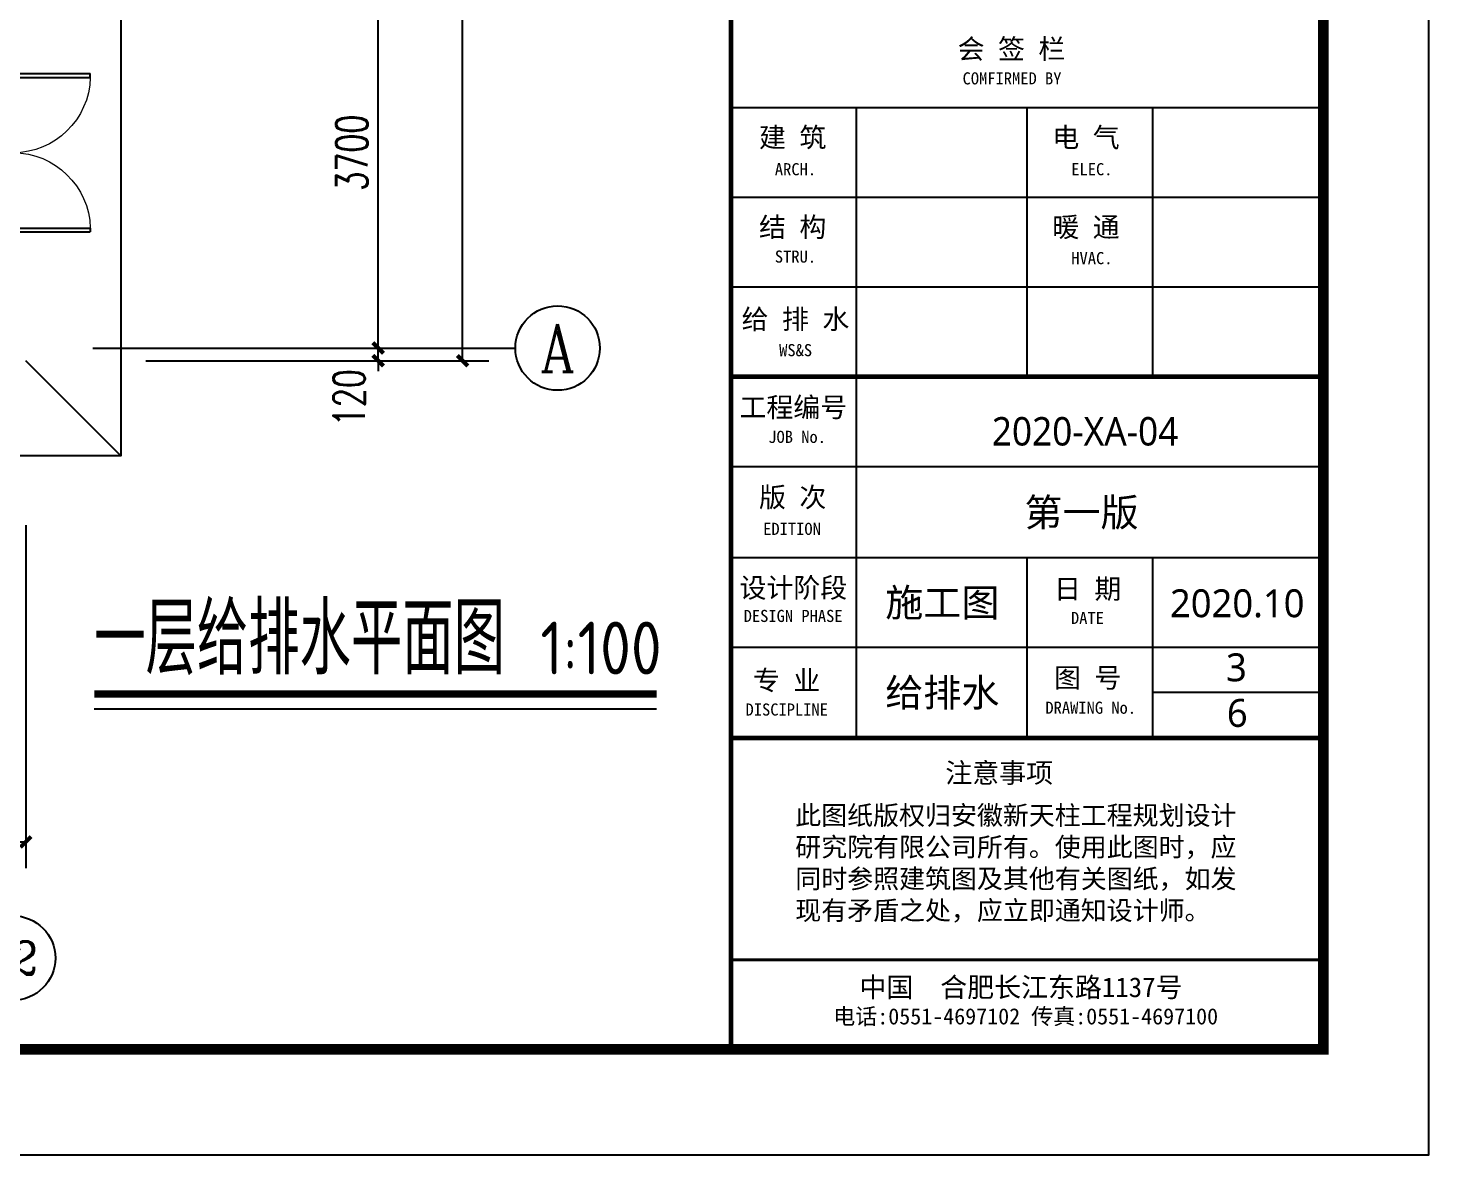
# Model space of a CAD drawing. Extents: x 343352 to 417652, y 770641 to 1036530.
# Drawn here: x 389486 to 402752, y 858981 to 869656 of the extents above; entities that cross this region are included whole.
import ezdxf
from ezdxf.enums import TextEntityAlignment as Align

# ---------------------------------------------------------------- set-up
doc = ezdxf.new("R2010")
doc.units = 0
doc.header["$LTSCALE"] = 1000
doc.header["$MEASUREMENT"] = 0
for name, color, linetype in [('46', 7, 'Continuous'), ('AXIS', 3, 'Continuous'), ('AXIS_TEXT', 7, 'Continuous'), ('DIM_SYMB', 3, 'Continuous'), ('PUB_TEXT', 7, 'Continuous'), ('PUB_TITLE', 4, 'Continuous'), ('WINDOW', 4, 'Continuous')]:
    doc.layers.add(name, color=color, linetype=linetype)
doc.styles.add('-黑体', font='msyh.ttf', dxfattribs={"width": 0.8})
doc.styles.add('_TCH_AXIS', font='COMPLEX', dxfattribs={"bigfont": 'GBCBIG'})
doc.styles.add('_TCH_DIM_T3', font='SIMPLEX', dxfattribs={"width": 0.705882, "bigfont": 'GBCBIG'})
doc.styles.add('COMPLEX', font='COMPLEX')
doc.styles.get("Standard").update_dxf_attribs({"font": 'gbenor.shx', "bigfont": 'gbcbig.shx'})
doc.styles.add('TQ', font='')
doc.styles.get('TQ').set_extended_font_data('SimSun')
doc.dimstyles.new('_TCH_ARCH&&100', dxfattribs={"dimtxt": 297.5, "dimasz": 100, "dimexe": 250, "dimexo": 300, "dimgap": 100, "dimtad": 1, "dimdec": 0, "dimzin": 0, "dimdsep": 46, "dimtxsty": '_TCH_DIM_T3', "dimblk": 'ARCHTICK', "dimcen": 0.09, "dimclrt": 7, "dimazin": 2, "dimtfac": 1, "dimtdec": 0, "dimtix": 1, "dimtmove": 2, "dimatfit": 3, "dimfxl": 0, "dimtolj": 1, "dimtzin": 0, "dimarcsym": 0})

# ---------------------------------------------------------------- blocks, each defined once
blk = doc.blocks.new('ly')
at = {"layer": 'PUB_TEXT', "insert": (-5884, 1715), "char_height": 212, "width": 5144.75, "attachment_point": 1, "style": 'TQ'}
blk.add_mtext('此图纸版权归安徽新天柱工程规划设计研究院有限公司所有。使用此图时，应同时参照建筑图及其他有关图纸，如发现有矛盾之处，应立即通知设计师。', dxfattribs=at)
blk = doc.blocks.new('_ArchTick')
at = {"color": 0, "linetype": 'ByBlock', "const_width": 0.4}
blk.add_lwpolyline([(-0.5, -0.5), (0.5, 0.5)], dxfattribs=at)
blk = doc.blocks.new('*D165')
at = {"layer": 'AXIS', "color": 0, "lineweight": -2}
for p, q in [((390601, 866624), (393051, 866624)), ((392801, 866624), (392801, 866724)), ((392801, 866504), (392801, 866624)), ((390601, 866504), (393051, 866504)), ((392801, 866504), (392801, 866404))]:
    blk.add_line(p, q, dxfattribs=at)
at = {"layer": 'Defpoints', "color": 0}
for p in [(390301, 866624), (392801, 866624), (390301, 866504)]:
    blk.add_point(p, dxfattribs=at)
at = {"layer": 'AXIS', "color": 0, "lineweight": -2, "xscale": 100, "yscale": 100, "zscale": 100}
for p, rotation in [((392801, 866624), 270), ((392801, 866504), 90)]:
    blk.add_blockref('_ArchTick', p, dxfattribs=dict(at, rotation=rotation))
at = {"layer": 'AXIS', "color": 7, "insert": (392526, 866154), "char_height": 297.5, "attachment_point": 5, "rotation": 90, "style": '_TCH_DIM_T3'}
blk.add_mtext('\\A1;120', dxfattribs=at)
blk = doc.blocks.new('*D166')
at = {"layer": 'AXIS', "color": 0, "lineweight": -2}
for p, q in [((390601, 870324), (393051, 870324)), ((392801, 866624), (392801, 870324)), ((390601, 866624), (393051, 866624))]:
    blk.add_line(p, q, dxfattribs=at)
at = {"layer": 'Defpoints', "color": 0}
for p in [(390301, 870324), (392801, 870324), (390301, 866624)]:
    blk.add_point(p, dxfattribs=at)
at = {"layer": 'AXIS', "color": 0, "lineweight": -2, "xscale": 100, "yscale": 100, "zscale": 100}
for p, rotation in [((392801, 870324), 90), ((392801, 866624), 270)]:
    blk.add_blockref('_ArchTick', p, dxfattribs=dict(at, rotation=rotation))
at = {"layer": 'AXIS', "color": 7, "insert": (392552, 868474), "char_height": 297.5, "attachment_point": 5, "rotation": 90, "style": '_TCH_DIM_T3'}
blk.add_mtext('\\A1;3700', dxfattribs=at)
blk = doc.blocks.new('*D172')
at = {"layer": 'AXIS', "color": 0, "lineweight": -2}
for p, q in [((390601, 893744), (393851, 893744)), ((393601, 866504), (393601, 893744)), ((390601, 866504), (393851, 866504))]:
    blk.add_line(p, q, dxfattribs=at)
at = {"layer": 'Defpoints', "color": 0}
for p in [(390301, 893744), (393601, 893744), (390301, 866504)]:
    blk.add_point(p, dxfattribs=at)
at = {"layer": 'AXIS', "color": 0, "lineweight": -2, "xscale": 100, "yscale": 100, "zscale": 100}
for p, rotation in [((393601, 893744), 90), ((393601, 866504), 270)]:
    blk.add_blockref('_ArchTick', p, dxfattribs=dict(at, rotation=rotation))
at = {"layer": 'AXIS', "color": 7, "insert": (393352, 880124), "char_height": 297.5, "attachment_point": 5, "rotation": 90, "style": '_TCH_DIM_T3'}
blk.add_mtext('\\A1;27240', dxfattribs=at)
blk = doc.blocks.new('*D206')
at = {"layer": 'AXIS', "color": 0, "lineweight": -2}
for p, q in [((352224, 864946), (352224, 861696)), ((389464, 864946), (389464, 861696)), ((352224, 861946), (389464, 861946))]:
    blk.add_line(p, q, dxfattribs=at)
at = {"layer": 'Defpoints', "color": 0}
for p in [(352224, 865246), (389464, 865246), (389464, 861946)]:
    blk.add_point(p, dxfattribs=at)
at = {"layer": 'AXIS', "color": 0, "lineweight": -2, "xscale": 100, "yscale": 100, "zscale": 100, "rotation": 180}
blk.add_blockref('_ArchTick', (352224, 861946), dxfattribs=at)
at = {"layer": 'AXIS', "color": 0, "lineweight": -2, "xscale": 100, "yscale": 100, "zscale": 100}
blk.add_blockref('_ArchTick', (389464, 861946), dxfattribs=at)
at = {"layer": 'AXIS', "color": 7, "insert": (370844, 862195), "char_height": 297.5, "attachment_point": 5, "style": '_TCH_DIM_T3'}
blk.add_mtext('\\A1;37240', dxfattribs=at)
blk = doc.blocks.new('_AXISO')
blk.add_circle((0, 0), 0.5)
at = {"layer": 'AXIS_TEXT', "style": 'COMPLEX', "width": 1.041667}
blk.add_attdef('A', text='', height=0.56, dxfattribs=at).set_placement((-0.25, -0.28), (0.25, -0.28), align=Align.FIT)
blk = doc.blocks.new('$DorLib2D$00000002')
for p, q in [((-0.5, 0), (-0.5, 0.4875)), ((-0.475, 0.4875), (-0.5, 0.4875)), ((-0.475, 0), (-0.475, 0.4875)), ((0.475, 0), (0.475, 0.4875)), ((0.475, 0.4875), (0.5, 0.4875)), ((0.5, 0), (0.5, 0.4875)), ((-0.5, 0), (-0.475, 0)), ((0.5, 0), (0.475, 0))]:
    blk.add_line(p, q)
at = {"lineweight": 13}
for centre, start, end in [((-0.4875, 0), 0, 88.53072), ((0.4875, 0), 91.46928, 180)]:
    blk.add_arc(centre, 0.4875, start, end, dxfattribs=at)

msp = doc.modelspace()

# ---------------------------------------------------------------- linework, layer by layer
at = {"color": 2}
msp.add_line((390364.3, 865603.7), (389464.3, 866503.7), dxfattribs=at)
msp.add_lwpolyline([(354144.3, 894643.7), (390364.3, 894643.7), (390364.3, 865603.7), (372744.3, 865603.7)], dxfattribs=at)
at = {"layer": 'AXIS'}
msp.add_line((390100.6, 866623.7), (394100.6, 866623.7), dxfattribs=at)
at = {"layer": 'DIM_SYMB', "const_width": 70}
msp.add_lwpolyline([(390112.6, 863348.1), (395438.3, 863348.1)], dxfattribs=at)
at = {"layer": 'DIM_SYMB'}
msp.add_lwpolyline([(390112.6, 863208.1), (395438.3, 863208.1)], dxfattribs=at)
at = {"layer": 'PUB_TEXT'}
for p, q in [((401752.5, 859980.7), (401752.5, 860468.1)), ((401754.9, 859980.4), (400974.6, 859980.4))]:
    msp.add_line(p, q, dxfattribs=at)
at = {"layer": 'PUB_TITLE'}
for p, q in [((396142.5, 868902.6), (401752.5, 868902.6)), ((397332.1, 866352.6), (397332.1, 868902.6)), ((398947.1, 866352.6), (398947.1, 868902.6)), ((400137.1, 866352.6), (400137.1, 868902.6)), ((396142.5, 868052.6), (401752.5, 868052.6)), ((396142.5, 867202.6), (401752.5, 867202.6)), ((397332.7, 862930.5), (397332.7, 866352.6)), ((396142.5, 865502.6), (401752.5, 865502.6)), ((396142.5, 864641.6), (401752.5, 864641.6)), ((398947.1, 862930.5), (398947.1, 864641.6)), ((400137.1, 862930.5), (400137.1, 864641.6)), ((396142.5, 863791.6), (401769.7, 863791.6)), ((401752.5, 863361), (400137.1, 863361))]:
    msp.add_line(p, q, dxfattribs=at)
at = {"layer": 'PUB_TITLE', "lineweight": 40}
for p, q in [((396142.5, 866352.6), (401752.5, 866352.6)), ((396142.5, 860830.7), (401752.5, 860830.7))]:
    msp.add_line(p, q, dxfattribs=at)
at = {"layer": 'PUB_TITLE'}
msp.add_lwpolyline([(343352.5, 858980.7), (402752.5, 858980.7), (402752.5, 900980.7), (343352.5, 900980.7)], close=True, dxfattribs=at)
at = {"layer": 'PUB_TITLE', "const_width": 100}
msp.add_lwpolyline([(345852.5, 859980.7), (401752.5, 859980.7), (401752.5, 899980.7), (345852.5, 899980.7)], close=True, dxfattribs=at)
at = {"layer": 'PUB_TITLE', "lineweight": 40, "const_width": 42.5}
for points in [[(396142.5, 899980.7), (396142.5, 859980.7)], [(396142.5, 862930.5), (401724.9, 862930.5)]]:
    msp.add_lwpolyline(points, dxfattribs=at)
at = {"layer": 'PUB_TITLE', "const_width": 42.5}
msp.add_lwpolyline([(396142.5, 866352.6), (401752.5, 866352.6)], dxfattribs=at)

# ---------------------------------------------------------------- block references
at = {"layer": 'AXIS'}
ref = msp.add_blockref('_AXISO', (394500.6, 866623.7), dxfattribs=dict(at, xscale=800, yscale=800, zscale=800))
ref.add_attrib('A', 'A', dxfattribs={"layer": 'AXIS_TEXT', "height": 452.9, "style": '_TCH_AXIS', "width": 0.848485}).set_placement((394335.9, 866397.3), (394665.3, 866397.3), align=Align.FIT)
ref = msp.add_blockref('_AXISO', (389344.3, 860846.3), dxfattribs=dict(at, xscale=800, yscale=800, zscale=800))
ref.add_attrib('A', '12', dxfattribs={"layer": 'AXIS_TEXT', "height": 313.55, "style": '_TCH_AXIS', "width": 1.071557}).set_placement((389112.4, 860689.5), (389576.3, 860689.5), align=Align.FIT)
at = {"layer": 'PUB_TEXT', "xscale": 0.849999999627471, "yscale": 0.8500000000931323, "zscale": 0.85}
msp.add_blockref('ly', (401752.5, 860830.7), dxfattribs=at)
at = {"layer": 'WINDOW', "xscale": 1500, "yscale": -1500, "zscale": 1500, "rotation": 90}
msp.add_blockref('$DorLib2D$00000002', (389344.3, 868473.7), dxfattribs=at)

# ---------------------------------------------------------------- texts
at = {"layer": '46', "linetype": 'Continuous', "style": '-黑体', "width": 0.95}
msp.add_text('2020-XA-04', height=269.2, dxfattribs=at).set_placement((398612.9, 865700.9, 353913.7))
at = {"layer": '46', "linetype": 'Continuous', "style": '-黑体'}
for s, height, p in [('第一版', 264.33, (398921.4, 864935)), ('施工图', 264.33, (397603.1, 864080.5)), ('2020.10', 264.33, (400299.7, 864074.5)), ('3', 264.3, (400830.7, 863467.8)), ('给排水', 264.33, (397603.1, 863228)), ('6', 264.3, (400838.7, 863035.5))]:
    msp.add_text(s, height=height, dxfattribs=at).set_placement(p)
at = {"layer": 'DIM_SYMB', "color": 7}
for s, height, p in [('一层给排水平面图', 675.18, (390112.6, 863532.8)), ('1:100', 500, (394337.9, 863532.8))]:
    msp.add_text(s, height=height, dxfattribs=at).set_placement(p)
at = {"layer": 'PUB_TEXT', "style": 'TQ'}
for s, height, p in [(' 工程编号', 187, (396095.8, 865970.1)), ('      JOB No.', 114.75, (396027.3, 865725.4)), ('  版 次', 187, (396153.8, 865117.9)), ('     EDITION', 114.75, (396056.9, 864854)), (' 设计阶段', 187, (396095.8, 864260.1)), ('日 期', 187, (399202.1, 864249.5)), ('     DESIGN PHASE', 114.75, (395872.2, 864029.3)), ('         DATE', 114.75, (398659.4, 864010.3)), ('  专 业', 187, (396095.8, 863383.5)), ('图 号', 187, (399202.1, 863407.6)), ('     DRAWING No.', 114.75, (398729.4, 863160.1)), ('     DISCIPLINE', 114.75, (395889.9, 863142.8)), ('注意事项', 187, (398172.1, 862506.8)), ('  中国  合肥长江东路1137号', 187, (397105.2, 860476.2)), ('电话:0551-4697102 传真:0551-4697100', 153, (397110.5, 860217.5))]:
    msp.add_text(s, height=height, dxfattribs=at).set_placement(p)
at = {"layer": 'PUB_TEXT', "attachment_point": 1, "style": 'TQ'}
for s, insert, char_height, width in [('会 签 栏', (398288.9, 869551.2), 187, 2223.6), ('COMFIRMED BY', (398335.7, 869235.9), 114.75, 2399.55), ('建 筑', (396408, 868713.2), 187, 2006), ('电 气', (399185.5, 868713.2), 187, 2006), ('   ARCH.', (396323.7, 868375.6), 114.75, 2399.55), ('   ELEC.', (399131, 868375.6), 114.75, 2399.55), ('结 构', (396408, 867863.2), 187, 2006), ('暖 通', (399185.5, 867863.2), 187, 2006), ('   STRU.', (396323.7, 867547.9), 114.75, 2399.55), ('   HVAC.', (399131, 867533.1), 114.75, 2399.55), ('给 排 水', (396243, 866991.7), 187, 2223.6), ('   WS&S', (396364.3, 866661.6), 114.75, 2441.2)]:
    msp.add_mtext(s, dxfattribs=dict(at, insert=insert, char_height=char_height, width=width))

# ---------------------------------------------------------------- dimensions: what is measured, and where the dimension line sits
at = {"layer": 'AXIS'}
for p1, p2, distance, picture, middle in [((390300.6, 866503.7), (390300.6, 893743.7), -3300, '*D172', (393351.8, 880123.7)), ((390300.6, 866623.7), (390300.6, 870323.7), -2500, '*D166', (392551.8, 868473.7)), ((352224.3, 865246.3), (389464.3, 865246.3), -3300, '*D206', (370844.3, 862195))]:
    dim = msp.add_aligned_dim(p1=p1, p2=p2, distance=distance, dimstyle='_TCH_ARCH&&100', dxfattribs=at)
    dim.commit()
    dim.dimension.update_dxf_attribs({"geometry": picture, "text_midpoint": middle})
dim = msp.add_linear_dim(base=(392800.6, 866623.7), p1=(390300.6, 866503.7), p2=(390300.6, 866623.7), angle=90, dimstyle='_TCH_ARCH&&100', dxfattribs=at)
dim.commit()
dim.dimension.update_dxf_attribs({"geometry": '*D165', "text_midpoint": (392525.6, 866153.7), "dimtype": 129})

doc.saveas('drawing.dxf')
